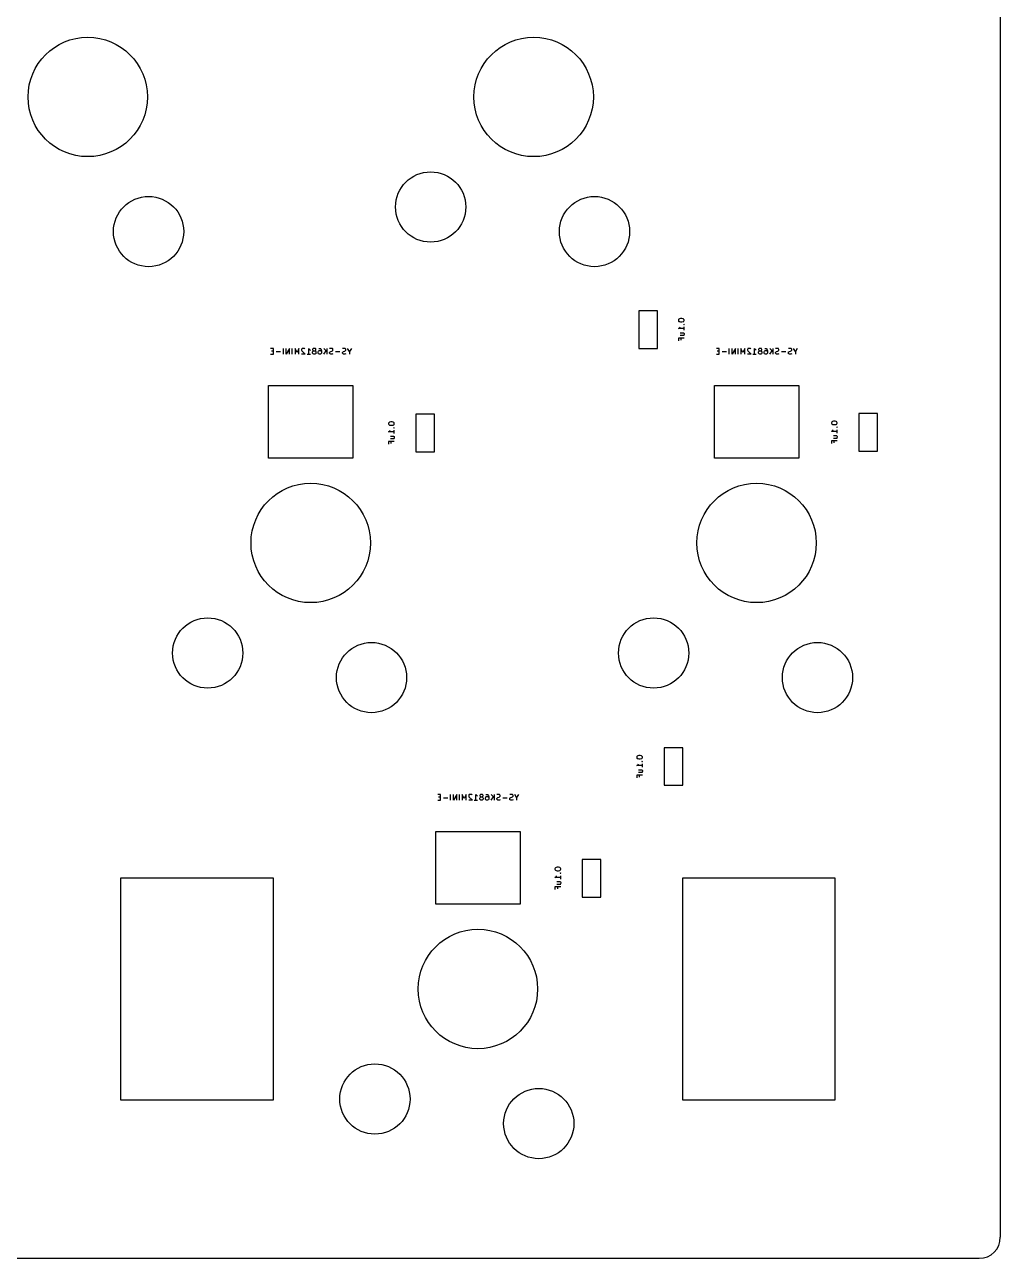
# Model space of a CAD drawing. Header units: millimetres. Extents: x -19 to 311, y -2 to 103.
# Drawn here: x 85.6 to 127.3, y -2 to 50.7 of the extents above; entities that cross this region are included whole.
import ezdxf

# ---------------------------------------------------------------- set-up
doc = ezdxf.new("R2010")
doc.units = ezdxf.units.MM
doc.layers.add('B.Fab', color=155, linetype='CONTINUOUS', true_color=0x585d84)
doc.layers.add('Edge.Cuts', color=254, linetype='CONTINUOUS', true_color=0xd0d2cd)

msp = doc.modelspace()

# ---------------------------------------------------------------- linework, layer by layer
at = {"layer": 'B.Fab', "linetype": 'CONTINUOUS'}
for p, q in [((111.832045, 38.495), (111.832045, 36.895)), ((112.632045, 38.495), (111.832045, 38.495)), ((112.632045, 36.895), (112.632045, 38.495)), ((113.537524, 38.129524), (113.525619, 38.105715)), ((113.525619, 38.105715), (113.525619, 38.081905)), ((113.525619, 38.081905), (113.537524, 38.058096)), ((113.549429, 38.141429), (113.537524, 38.129524)), ((113.537524, 38.058096), (113.549429, 38.046191)), ((113.573238, 38.153334), (113.549429, 38.141429)), ((113.549429, 38.046191), (113.573238, 38.034286)), ((113.620857, 38.165238), (113.573238, 38.153334)), ((113.573238, 38.034286), (113.620857, 38.022381)), ((113.680381, 38.165238), (113.620857, 38.165238)), ((113.620857, 38.022381), (113.680381, 38.022381)), ((113.728, 38.153334), (113.680381, 38.165238)), ((113.680381, 38.022381), (113.728, 38.034286)), ((113.75181, 38.141429), (113.728, 38.153334)), ((113.728, 38.034286), (113.75181, 38.046191)), ((113.763715, 38.129524), (113.75181, 38.141429)), ((113.75181, 38.046191), (113.763715, 38.058096)), ((113.775619, 38.105715), (113.763715, 38.129524)), ((113.763715, 38.058096), (113.775619, 38.081905)), ((113.775619, 38.081905), (113.775619, 38.105715)), ((113.525619, 37.736667), (113.561334, 37.760476)), ((113.775619, 37.736667), (113.525619, 37.736667)), ((113.561334, 37.760476), (113.585143, 37.784286)), ((113.585143, 37.784286), (113.597048, 37.808095)), ((113.608953, 37.558096), (113.739905, 37.558096)), ((113.608953, 37.450953), (113.775619, 37.450953)), ((113.739905, 37.558096), (113.763715, 37.546191)), ((113.763715, 37.927143), (113.75181, 37.915239)), ((113.75181, 37.915239), (113.763715, 37.903334)), ((113.75181, 37.915239), (113.775619, 37.915239)), ((113.763715, 37.462858), (113.75181, 37.450953)), ((113.775619, 37.915239), (113.763715, 37.927143)), ((113.763715, 37.903334), (113.775619, 37.915239)), ((113.763715, 37.546191), (113.775619, 37.522381)), ((113.775619, 37.486667), (113.763715, 37.462858)), ((113.775619, 37.665238), (113.775619, 37.808095)), ((113.775619, 37.522381), (113.775619, 37.486667)), ((96.222261, 36.893426), (96.103213, 36.893426)), ((96.222261, 36.643426), (96.222261, 36.893426)), ((96.650833, 36.643426), (96.650833, 36.893426)), ((96.912738, 36.893426), (96.769881, 36.643426)), ((96.769881, 36.643426), (96.769881, 36.893426)), ((96.912738, 36.643426), (96.912738, 36.893426)), ((97.031786, 36.643426), (97.031786, 36.893426)), ((97.234166, 36.714854), (97.150833, 36.893426)), ((97.150833, 36.893426), (97.150833, 36.643426)), ((97.3175, 36.893426), (97.234166, 36.714854)), ((97.3175, 36.643426), (97.3175, 36.893426)), ((97.472261, 36.893426), (97.448452, 36.881521)), ((97.531785, 36.893426), (97.472261, 36.893426)), ((97.555595, 36.881521), (97.531785, 36.893426)), ((97.734166, 36.643426), (97.734166, 36.893426)), ((97.734166, 36.893426), (97.757975, 36.857711)), ((97.948451, 36.893426), (97.924642, 36.881521)), ((97.99607, 36.893426), (97.948451, 36.893426)), ((98.01988, 36.881521), (97.99607, 36.893426)), ((98.162737, 36.893426), (98.210356, 36.893426)), ((98.210356, 36.893426), (98.234165, 36.881521)), ((98.377023, 36.893426), (98.51988, 36.750569)), ((98.51988, 36.643426), (98.51988, 36.893426)), ((98.662737, 36.893426), (98.627022, 36.881521)), ((98.72226, 36.893426), (98.662737, 36.893426)), ((98.74607, 36.881521), (98.72226, 36.893426)), ((99.210356, 36.893426), (99.174641, 36.881521)), ((99.269879, 36.893426), (99.210356, 36.893426)), ((99.293689, 36.881521), (99.269879, 36.893426)), ((99.472261, 36.762473), (99.388927, 36.893426)), ((99.555594, 36.893426), (99.472261, 36.762473)), ((111.832045, 36.895), (112.632045, 36.895)), ((113.775619, 37.331906), (113.525619, 37.331906)), ((113.525619, 37.331906), (113.525619, 37.212858)), ((113.644667, 37.248572), (113.644667, 37.331906)), ((115.272261, 36.893426), (115.153213, 36.893426)), ((115.272261, 36.643426), (115.272261, 36.893426)), ((115.700833, 36.643426), (115.700833, 36.893426)), ((115.962738, 36.893426), (115.819881, 36.643426)), ((115.819881, 36.643426), (115.819881, 36.893426)), ((115.962738, 36.643426), (115.962738, 36.893426)), ((116.081786, 36.643426), (116.081786, 36.893426)), ((116.284166, 36.714854), (116.200833, 36.893426)), ((116.200833, 36.893426), (116.200833, 36.643426)), ((116.3675, 36.893426), (116.284166, 36.714854)), ((116.3675, 36.643426), (116.3675, 36.893426)), ((116.522261, 36.893426), (116.498452, 36.881521)), ((116.581785, 36.893426), (116.522261, 36.893426)), ((116.605595, 36.881521), (116.581785, 36.893426)), ((116.784166, 36.643426), (116.784166, 36.893426)), ((116.784166, 36.893426), (116.807975, 36.857711)), ((116.998451, 36.893426), (116.974642, 36.881521)), ((117.04607, 36.893426), (116.998451, 36.893426)), ((117.06988, 36.881521), (117.04607, 36.893426)), ((117.212737, 36.893426), (117.260356, 36.893426)), ((117.260356, 36.893426), (117.284165, 36.881521)), ((117.427023, 36.893426), (117.56988, 36.750569)), ((117.56988, 36.643426), (117.56988, 36.893426)), ((117.712737, 36.893426), (117.677022, 36.881521)), ((117.77226, 36.893426), (117.712737, 36.893426)), ((117.79607, 36.881521), (117.77226, 36.893426)), ((118.260356, 36.893426), (118.224641, 36.881521)), ((118.319879, 36.893426), (118.260356, 36.893426)), ((118.343689, 36.881521), (118.319879, 36.893426)), ((118.522261, 36.762473), (118.438927, 36.893426)), ((118.605594, 36.893426), (118.522261, 36.762473)), ((96.103213, 36.643426), (96.222261, 36.643426)), ((96.222261, 36.774378), (96.138927, 36.774378)), ((96.531785, 36.738664), (96.341309, 36.738664)), ((97.436547, 36.869616), (97.424642, 36.845807)), ((97.424642, 36.845807), (97.424642, 36.821997)), ((97.424642, 36.821997), (97.436547, 36.786283)), ((97.579404, 36.643426), (97.424642, 36.643426)), ((97.448452, 36.881521), (97.436547, 36.869616)), ((97.436547, 36.786283), (97.579404, 36.643426)), ((97.567499, 36.869616), (97.555595, 36.881521)), ((97.662737, 36.643426), (97.805594, 36.643426)), ((97.757975, 36.857711), (97.781785, 36.833902)), ((97.781785, 36.833902), (97.805594, 36.821997)), ((97.912737, 36.869616), (97.900832, 36.845807)), ((97.900832, 36.845807), (97.900832, 36.833902)), ((97.900832, 36.833902), (97.912737, 36.810092)), ((97.900832, 36.738664), (97.912737, 36.762473)), ((97.900832, 36.691045), (97.900832, 36.738664)), ((97.912737, 36.667235), (97.900832, 36.691045)), ((97.924642, 36.881521), (97.912737, 36.869616)), ((97.912737, 36.810092), (97.924642, 36.798188)), ((97.912737, 36.762473), (97.924642, 36.774378)), ((97.924642, 36.65533), (97.912737, 36.667235)), ((97.924642, 36.798188), (97.948451, 36.786283)), ((97.924642, 36.774378), (97.948451, 36.786283)), ((97.948451, 36.643426), (97.924642, 36.65533)), ((97.948451, 36.786283), (97.99607, 36.786283)), ((97.99607, 36.643426), (97.948451, 36.643426)), ((97.99607, 36.786283), (98.01988, 36.798188)), ((97.99607, 36.786283), (98.01988, 36.774378)), ((98.01988, 36.65533), (97.99607, 36.643426)), ((98.031785, 36.869616), (98.01988, 36.881521)), ((98.01988, 36.798188), (98.031785, 36.810092)), ((98.01988, 36.774378), (98.031785, 36.762473)), ((98.031785, 36.667235), (98.01988, 36.65533)), ((98.043689, 36.845807), (98.031785, 36.869616)), ((98.031785, 36.810092), (98.043689, 36.833902)), ((98.031785, 36.762473), (98.043689, 36.738664)), ((98.043689, 36.691045), (98.031785, 36.667235)), ((98.043689, 36.833902), (98.043689, 36.845807)), ((98.043689, 36.738664), (98.043689, 36.691045)), ((98.138927, 36.750569), (98.150832, 36.774378)), ((98.138927, 36.691045), (98.138927, 36.750569)), ((98.150832, 36.667235), (98.138927, 36.691045)), ((98.150832, 36.774378), (98.162737, 36.786283)), ((98.162737, 36.65533), (98.150832, 36.667235)), ((98.162737, 36.786283), (98.186546, 36.798188)), ((98.186546, 36.643426), (98.162737, 36.65533)), ((98.186546, 36.798188), (98.234165, 36.798188)), ((98.234165, 36.643426), (98.186546, 36.643426)), ((98.234165, 36.881521), (98.24607, 36.869616)), ((98.234165, 36.798188), (98.257975, 36.786283)), ((98.257975, 36.65533), (98.234165, 36.643426)), ((98.24607, 36.869616), (98.26988, 36.833902)), ((98.257975, 36.786283), (98.26988, 36.774378)), ((98.26988, 36.667235), (98.257975, 36.65533)), ((98.26988, 36.833902), (98.281784, 36.786283)), ((98.26988, 36.774378), (98.281784, 36.750569)), ((98.281784, 36.691045), (98.26988, 36.667235)), ((98.281784, 36.786283), (98.281784, 36.691045)), ((98.377023, 36.643426), (98.484165, 36.786283)), ((98.627022, 36.714854), (98.638927, 36.738664)), ((98.627022, 36.691045), (98.627022, 36.714854)), ((98.638927, 36.667235), (98.627022, 36.691045)), ((98.638927, 36.738664), (98.650832, 36.750569)), ((98.650832, 36.65533), (98.638927, 36.667235)), ((98.650832, 36.750569), (98.674641, 36.762473)), ((98.674641, 36.643426), (98.650832, 36.65533)), ((98.674641, 36.762473), (98.72226, 36.774378)), ((98.734165, 36.643426), (98.674641, 36.643426)), ((98.72226, 36.774378), (98.74607, 36.786283)), ((98.769879, 36.65533), (98.734165, 36.643426)), ((98.757975, 36.869616), (98.74607, 36.881521)), ((98.74607, 36.786283), (98.757975, 36.798188)), ((98.769879, 36.845807), (98.757975, 36.869616)), ((98.757975, 36.798188), (98.769879, 36.821997)), ((98.769879, 36.821997), (98.769879, 36.845807)), ((99.067499, 36.738664), (98.877023, 36.738664)), ((99.174641, 36.714854), (99.186546, 36.738664)), ((99.174641, 36.691045), (99.174641, 36.714854)), ((99.186546, 36.667235), (99.174641, 36.691045)), ((99.186546, 36.738664), (99.198451, 36.750569)), ((99.198451, 36.65533), (99.186546, 36.667235)), ((99.198451, 36.750569), (99.22226, 36.762473)), ((99.22226, 36.643426), (99.198451, 36.65533)), ((99.22226, 36.762473), (99.269879, 36.774378)), ((99.281784, 36.643426), (99.22226, 36.643426)), ((99.269879, 36.774378), (99.293689, 36.786283)), ((99.317498, 36.65533), (99.281784, 36.643426)), ((99.305594, 36.869616), (99.293689, 36.881521)), ((99.293689, 36.786283), (99.305594, 36.798188)), ((99.317498, 36.845807), (99.305594, 36.869616)), ((99.305594, 36.798188), (99.317498, 36.821997)), ((99.317498, 36.821997), (99.317498, 36.845807)), ((99.472261, 36.762473), (99.472261, 36.643426)), ((115.153213, 36.643426), (115.272261, 36.643426)), ((115.272261, 36.774378), (115.188927, 36.774378)), ((115.581785, 36.738664), (115.391309, 36.738664)), ((116.486547, 36.869616), (116.474642, 36.845807)), ((116.474642, 36.845807), (116.474642, 36.821997)), ((116.474642, 36.821997), (116.486547, 36.786283)), ((116.629404, 36.643426), (116.474642, 36.643426)), ((116.498452, 36.881521), (116.486547, 36.869616)), ((116.486547, 36.786283), (116.629404, 36.643426)), ((116.617499, 36.869616), (116.605595, 36.881521)), ((116.712737, 36.643426), (116.855594, 36.643426)), ((116.807975, 36.857711), (116.831785, 36.833902)), ((116.831785, 36.833902), (116.855594, 36.821997)), ((116.962737, 36.869616), (116.950832, 36.845807)), ((116.950832, 36.845807), (116.950832, 36.833902)), ((116.950832, 36.833902), (116.962737, 36.810092)), ((116.950832, 36.738664), (116.962737, 36.762473)), ((116.950832, 36.691045), (116.950832, 36.738664)), ((116.962737, 36.667235), (116.950832, 36.691045)), ((116.974642, 36.881521), (116.962737, 36.869616)), ((116.962737, 36.810092), (116.974642, 36.798188)), ((116.962737, 36.762473), (116.974642, 36.774378)), ((116.974642, 36.65533), (116.962737, 36.667235)), ((116.974642, 36.798188), (116.998451, 36.786283)), ((116.974642, 36.774378), (116.998451, 36.786283)), ((116.998451, 36.643426), (116.974642, 36.65533)), ((116.998451, 36.786283), (117.04607, 36.786283)), ((117.04607, 36.643426), (116.998451, 36.643426)), ((117.04607, 36.786283), (117.06988, 36.798188)), ((117.04607, 36.786283), (117.06988, 36.774378)), ((117.06988, 36.65533), (117.04607, 36.643426)), ((117.081785, 36.869616), (117.06988, 36.881521)), ((117.06988, 36.798188), (117.081785, 36.810092)), ((117.06988, 36.774378), (117.081785, 36.762473)), ((117.081785, 36.667235), (117.06988, 36.65533)), ((117.093689, 36.845807), (117.081785, 36.869616)), ((117.081785, 36.810092), (117.093689, 36.833902)), ((117.081785, 36.762473), (117.093689, 36.738664)), ((117.093689, 36.691045), (117.081785, 36.667235)), ((117.093689, 36.833902), (117.093689, 36.845807)), ((117.093689, 36.738664), (117.093689, 36.691045)), ((117.188927, 36.750569), (117.200832, 36.774378)), ((117.188927, 36.691045), (117.188927, 36.750569)), ((117.200832, 36.667235), (117.188927, 36.691045)), ((117.200832, 36.774378), (117.212737, 36.786283)), ((117.212737, 36.65533), (117.200832, 36.667235)), ((117.212737, 36.786283), (117.236546, 36.798188)), ((117.236546, 36.643426), (117.212737, 36.65533)), ((117.236546, 36.798188), (117.284165, 36.798188)), ((117.284165, 36.643426), (117.236546, 36.643426)), ((117.284165, 36.881521), (117.29607, 36.869616)), ((117.284165, 36.798188), (117.307975, 36.786283)), ((117.307975, 36.65533), (117.284165, 36.643426)), ((117.29607, 36.869616), (117.31988, 36.833902)), ((117.307975, 36.786283), (117.31988, 36.774378)), ((117.31988, 36.667235), (117.307975, 36.65533)), ((117.31988, 36.833902), (117.331784, 36.786283)), ((117.31988, 36.774378), (117.331784, 36.750569)), ((117.331784, 36.691045), (117.31988, 36.667235)), ((117.331784, 36.786283), (117.331784, 36.691045)), ((117.427023, 36.643426), (117.534165, 36.786283)), ((117.677022, 36.714854), (117.688927, 36.738664)), ((117.677022, 36.691045), (117.677022, 36.714854)), ((117.688927, 36.667235), (117.677022, 36.691045)), ((117.688927, 36.738664), (117.700832, 36.750569)), ((117.700832, 36.65533), (117.688927, 36.667235)), ((117.700832, 36.750569), (117.724641, 36.762473)), ((117.724641, 36.643426), (117.700832, 36.65533)), ((117.724641, 36.762473), (117.77226, 36.774378)), ((117.784165, 36.643426), (117.724641, 36.643426)), ((117.77226, 36.774378), (117.79607, 36.786283)), ((117.819879, 36.65533), (117.784165, 36.643426)), ((117.807975, 36.869616), (117.79607, 36.881521)), ((117.79607, 36.786283), (117.807975, 36.798188)), ((117.819879, 36.845807), (117.807975, 36.869616)), ((117.807975, 36.798188), (117.819879, 36.821997)), ((117.819879, 36.821997), (117.819879, 36.845807)), ((118.117499, 36.738664), (117.927023, 36.738664)), ((118.224641, 36.714854), (118.236546, 36.738664)), ((118.224641, 36.691045), (118.224641, 36.714854)), ((118.236546, 36.667235), (118.224641, 36.691045)), ((118.236546, 36.738664), (118.248451, 36.750569)), ((118.248451, 36.65533), (118.236546, 36.667235)), ((118.248451, 36.750569), (118.27226, 36.762473)), ((118.27226, 36.643426), (118.248451, 36.65533)), ((118.27226, 36.762473), (118.319879, 36.774378)), ((118.331784, 36.643426), (118.27226, 36.643426)), ((118.319879, 36.774378), (118.343689, 36.786283)), ((118.367498, 36.65533), (118.331784, 36.643426)), ((118.355594, 36.869616), (118.343689, 36.881521)), ((118.343689, 36.786283), (118.355594, 36.798188)), ((118.367498, 36.845807), (118.355594, 36.869616)), ((118.355594, 36.798188), (118.367498, 36.821997)), ((118.367498, 36.821997), (118.367498, 36.845807)), ((118.522261, 36.762473), (118.522261, 36.643426)), ((101.164429, 33.727429), (101.152524, 33.715524)), ((101.188238, 33.739334), (101.164429, 33.727429)), ((101.235857, 33.751238), (101.188238, 33.739334)), ((101.295381, 33.751238), (101.235857, 33.751238)), ((101.343, 33.739334), (101.295381, 33.751238)), ((101.36681, 33.727429), (101.343, 33.739334)), ((101.378715, 33.715524), (101.36681, 33.727429)), ((102.307045, 34.081), (102.307045, 32.481)), ((103.107045, 34.081), (102.307045, 34.081)), ((103.107045, 32.481), (103.107045, 34.081)), ((120.075524, 33.742024), (120.063619, 33.718215)), ((120.087429, 33.753929), (120.075524, 33.742024)), ((120.111238, 33.765834), (120.087429, 33.753929)), ((120.158857, 33.777738), (120.111238, 33.765834)), ((120.218381, 33.777738), (120.158857, 33.777738)), ((120.266, 33.765834), (120.218381, 33.777738)), ((120.28981, 33.753929), (120.266, 33.765834)), ((120.301715, 33.742024), (120.28981, 33.753929)), ((120.313619, 33.718215), (120.301715, 33.742024)), ((121.230045, 34.1075), (121.230045, 32.5075)), ((122.030045, 34.1075), (121.230045, 34.1075)), ((122.030045, 32.5075), (122.030045, 34.1075)), ((101.152524, 33.715524), (101.140619, 33.691715)), ((101.140619, 33.691715), (101.140619, 33.667905)), ((101.140619, 33.667905), (101.152524, 33.644096)), ((101.140619, 33.322667), (101.176334, 33.346476)), ((101.390619, 33.322667), (101.140619, 33.322667)), ((101.152524, 33.644096), (101.164429, 33.632191)), ((101.164429, 33.632191), (101.188238, 33.620286)), ((101.176334, 33.346476), (101.200143, 33.370286)), ((101.188238, 33.620286), (101.235857, 33.608381)), ((101.200143, 33.370286), (101.212048, 33.394095)), ((101.235857, 33.608381), (101.295381, 33.608381)), ((101.295381, 33.608381), (101.343, 33.620286)), ((101.343, 33.620286), (101.36681, 33.632191)), ((101.36681, 33.632191), (101.378715, 33.644096)), ((101.378715, 33.513143), (101.36681, 33.501239)), ((101.36681, 33.501239), (101.378715, 33.489334)), ((101.36681, 33.501239), (101.390619, 33.501239)), ((101.390619, 33.691715), (101.378715, 33.715524)), ((101.378715, 33.644096), (101.390619, 33.667905)), ((101.390619, 33.501239), (101.378715, 33.513143)), ((101.378715, 33.489334), (101.390619, 33.501239)), ((101.390619, 33.667905), (101.390619, 33.691715)), ((101.390619, 33.251238), (101.390619, 33.394095)), ((120.063619, 33.718215), (120.063619, 33.694405)), ((120.063619, 33.694405), (120.075524, 33.670596)), ((120.063619, 33.349167), (120.099334, 33.372976)), ((120.313619, 33.349167), (120.063619, 33.349167)), ((120.075524, 33.670596), (120.087429, 33.658691)), ((120.087429, 33.658691), (120.111238, 33.646786)), ((120.099334, 33.372976), (120.123143, 33.396786)), ((120.111238, 33.646786), (120.158857, 33.634881)), ((120.123143, 33.396786), (120.135048, 33.420595)), ((120.158857, 33.634881), (120.218381, 33.634881)), ((120.218381, 33.634881), (120.266, 33.646786)), ((120.266, 33.646786), (120.28981, 33.658691)), ((120.28981, 33.658691), (120.301715, 33.670596)), ((120.301715, 33.539643), (120.28981, 33.527739)), ((120.28981, 33.527739), (120.301715, 33.515834)), ((120.28981, 33.527739), (120.313619, 33.527739)), ((120.301715, 33.670596), (120.313619, 33.694405)), ((120.313619, 33.527739), (120.301715, 33.539643)), ((120.301715, 33.515834), (120.313619, 33.527739)), ((120.313619, 33.694405), (120.313619, 33.718215)), ((120.313619, 33.277738), (120.313619, 33.420595)), ((101.390619, 32.917906), (101.140619, 32.917906)), ((101.140619, 32.917906), (101.140619, 32.798858)), ((101.223953, 33.144096), (101.354905, 33.144096)), ((101.223953, 33.036953), (101.390619, 33.036953)), ((101.259667, 32.834572), (101.259667, 32.917906)), ((101.354905, 33.144096), (101.378715, 33.132191)), ((101.378715, 33.048858), (101.36681, 33.036953)), ((101.378715, 33.132191), (101.390619, 33.108381)), ((101.390619, 33.072667), (101.378715, 33.048858)), ((101.390619, 33.108381), (101.390619, 33.072667)), ((120.313619, 32.944406), (120.063619, 32.944406)), ((120.063619, 32.944406), (120.063619, 32.825358)), ((120.146953, 33.170596), (120.277905, 33.170596)), ((120.146953, 33.063453), (120.313619, 33.063453)), ((120.182667, 32.861072), (120.182667, 32.944406)), ((120.277905, 33.170596), (120.301715, 33.158691)), ((120.301715, 33.075358), (120.28981, 33.063453)), ((120.301715, 33.158691), (120.313619, 33.134881)), ((120.313619, 33.099167), (120.301715, 33.075358)), ((120.313619, 33.134881), (120.313619, 33.099167)), ((102.307045, 32.481), (103.107045, 32.481)), ((121.230045, 32.5075), (122.030045, 32.5075)), ((111.840357, 19.500738), (111.792738, 19.488834)), ((111.899881, 19.500738), (111.840357, 19.500738)), ((111.9475, 19.488834), (111.899881, 19.500738)), ((112.911545, 19.8305), (112.911545, 18.2305)), ((113.711545, 19.8305), (112.911545, 19.8305)), ((113.711545, 18.2305), (113.711545, 19.8305)), ((111.757024, 19.465024), (111.745119, 19.441215)), ((111.745119, 19.441215), (111.745119, 19.417405)), ((111.745119, 19.417405), (111.757024, 19.393596)), ((111.745119, 19.072167), (111.780834, 19.095976)), ((111.995119, 19.072167), (111.745119, 19.072167)), ((111.768929, 19.476929), (111.757024, 19.465024)), ((111.757024, 19.393596), (111.768929, 19.381691)), ((111.792738, 19.488834), (111.768929, 19.476929)), ((111.768929, 19.381691), (111.792738, 19.369786)), ((111.780834, 19.095976), (111.804643, 19.119786)), ((111.792738, 19.369786), (111.840357, 19.357881)), ((111.804643, 19.119786), (111.816548, 19.143595)), ((111.840357, 19.357881), (111.899881, 19.357881)), ((111.899881, 19.357881), (111.9475, 19.369786)), ((111.97131, 19.476929), (111.9475, 19.488834)), ((111.9475, 19.369786), (111.97131, 19.381691)), ((111.983215, 19.465024), (111.97131, 19.476929)), ((111.97131, 19.381691), (111.983215, 19.393596)), ((111.983215, 19.262643), (111.97131, 19.250739)), ((111.97131, 19.250739), (111.983215, 19.238834)), ((111.97131, 19.250739), (111.995119, 19.250739)), ((111.995119, 19.441215), (111.983215, 19.465024)), ((111.983215, 19.393596), (111.995119, 19.417405)), ((111.995119, 19.250739), (111.983215, 19.262643)), ((111.983215, 19.238834), (111.995119, 19.250739)), ((111.995119, 19.417405), (111.995119, 19.441215)), ((111.995119, 19.000738), (111.995119, 19.143595)), ((111.995119, 18.667406), (111.745119, 18.667406)), ((111.745119, 18.667406), (111.745119, 18.548358)), ((111.828453, 18.893596), (111.959405, 18.893596)), ((111.828453, 18.786453), (111.995119, 18.786453)), ((111.864167, 18.584072), (111.864167, 18.667406)), ((111.959405, 18.893596), (111.983215, 18.881691)), ((111.983215, 18.798358), (111.97131, 18.786453)), ((111.983215, 18.881691), (111.995119, 18.857881)), ((111.995119, 18.822167), (111.983215, 18.798358)), ((111.995119, 18.857881), (111.995119, 18.822167)), ((112.911545, 18.2305), (113.711545, 18.2305)), ((103.366061, 17.843426), (103.247013, 17.843426)), ((103.247013, 17.593426), (103.366061, 17.593426)), ((103.366061, 17.724378), (103.282727, 17.724378)), ((103.366061, 17.593426), (103.366061, 17.843426)), ((103.675585, 17.688664), (103.485109, 17.688664)), ((103.794633, 17.593426), (103.794633, 17.843426)), ((104.056538, 17.843426), (103.913681, 17.593426)), ((103.913681, 17.593426), (103.913681, 17.843426)), ((104.056538, 17.593426), (104.056538, 17.843426)), ((104.175586, 17.593426), (104.175586, 17.843426)), ((104.377966, 17.664854), (104.294633, 17.843426)), ((104.294633, 17.843426), (104.294633, 17.593426)), ((104.4613, 17.843426), (104.377966, 17.664854)), ((104.4613, 17.593426), (104.4613, 17.843426)), ((104.580347, 17.819616), (104.568442, 17.795807)), ((104.568442, 17.795807), (104.568442, 17.771997)), ((104.568442, 17.771997), (104.580347, 17.736283)), ((104.723204, 17.593426), (104.568442, 17.593426)), ((104.592252, 17.831521), (104.580347, 17.819616)), ((104.580347, 17.736283), (104.723204, 17.593426)), ((104.616061, 17.843426), (104.592252, 17.831521)), ((104.675585, 17.843426), (104.616061, 17.843426)), ((104.699395, 17.831521), (104.675585, 17.843426)), ((104.711299, 17.819616), (104.699395, 17.831521)), ((104.806537, 17.593426), (104.949394, 17.593426)), ((104.877966, 17.593426), (104.877966, 17.843426)), ((104.877966, 17.843426), (104.901775, 17.807711)), ((104.901775, 17.807711), (104.925585, 17.783902)), ((104.925585, 17.783902), (104.949394, 17.771997)), ((105.056537, 17.819616), (105.044632, 17.795807)), ((105.044632, 17.795807), (105.044632, 17.783902)), ((105.044632, 17.783902), (105.056537, 17.760092)), ((105.044632, 17.688664), (105.056537, 17.712473)), ((105.044632, 17.641045), (105.044632, 17.688664)), ((105.056537, 17.617235), (105.044632, 17.641045)), ((105.068442, 17.831521), (105.056537, 17.819616)), ((105.056537, 17.760092), (105.068442, 17.748188)), ((105.056537, 17.712473), (105.068442, 17.724378)), ((105.068442, 17.60533), (105.056537, 17.617235)), ((105.092251, 17.843426), (105.068442, 17.831521)), ((105.068442, 17.748188), (105.092251, 17.736283)), ((105.068442, 17.724378), (105.092251, 17.736283)), ((105.092251, 17.593426), (105.068442, 17.60533)), ((105.13987, 17.843426), (105.092251, 17.843426)), ((105.092251, 17.736283), (105.13987, 17.736283)), ((105.13987, 17.593426), (105.092251, 17.593426)), ((105.16368, 17.831521), (105.13987, 17.843426)), ((105.13987, 17.736283), (105.16368, 17.748188)), ((105.13987, 17.736283), (105.16368, 17.724378)), ((105.16368, 17.60533), (105.13987, 17.593426)), ((105.175585, 17.819616), (105.16368, 17.831521)), ((105.16368, 17.748188), (105.175585, 17.760092)), ((105.16368, 17.724378), (105.175585, 17.712473)), ((105.175585, 17.617235), (105.16368, 17.60533)), ((105.187489, 17.795807), (105.175585, 17.819616)), ((105.175585, 17.760092), (105.187489, 17.783902)), ((105.175585, 17.712473), (105.187489, 17.688664)), ((105.187489, 17.641045), (105.175585, 17.617235)), ((105.187489, 17.783902), (105.187489, 17.795807)), ((105.187489, 17.688664), (105.187489, 17.641045)), ((105.282727, 17.700569), (105.294632, 17.724378)), ((105.282727, 17.641045), (105.282727, 17.700569)), ((105.294632, 17.617235), (105.282727, 17.641045)), ((105.294632, 17.724378), (105.306537, 17.736283)), ((105.306537, 17.60533), (105.294632, 17.617235)), ((105.306537, 17.843426), (105.354156, 17.843426)), ((105.306537, 17.736283), (105.330346, 17.748188)), ((105.330346, 17.593426), (105.306537, 17.60533)), ((105.330346, 17.748188), (105.377965, 17.748188)), ((105.377965, 17.593426), (105.330346, 17.593426)), ((105.354156, 17.843426), (105.377965, 17.831521)), ((105.377965, 17.831521), (105.38987, 17.819616)), ((105.377965, 17.748188), (105.401775, 17.736283)), ((105.401775, 17.60533), (105.377965, 17.593426)), ((105.38987, 17.819616), (105.41368, 17.783902)), ((105.401775, 17.736283), (105.41368, 17.724378)), ((105.41368, 17.617235), (105.401775, 17.60533)), ((105.41368, 17.783902), (105.425584, 17.736283)), ((105.41368, 17.724378), (105.425584, 17.700569)), ((105.425584, 17.641045), (105.41368, 17.617235)), ((105.425584, 17.736283), (105.425584, 17.641045)), ((105.520823, 17.843426), (105.66368, 17.700569)), ((105.520823, 17.593426), (105.627965, 17.736283)), ((105.66368, 17.593426), (105.66368, 17.843426)), ((105.806537, 17.843426), (105.770822, 17.831521)), ((105.770822, 17.664854), (105.782727, 17.688664)), ((105.770822, 17.641045), (105.770822, 17.664854)), ((105.782727, 17.617235), (105.770822, 17.641045)), ((105.782727, 17.688664), (105.794632, 17.700569)), ((105.794632, 17.60533), (105.782727, 17.617235)), ((105.794632, 17.700569), (105.818441, 17.712473)), ((105.818441, 17.593426), (105.794632, 17.60533)), ((105.86606, 17.843426), (105.806537, 17.843426)), ((105.818441, 17.712473), (105.86606, 17.724378)), ((105.877965, 17.593426), (105.818441, 17.593426)), ((105.88987, 17.831521), (105.86606, 17.843426)), ((105.86606, 17.724378), (105.88987, 17.736283)), ((105.913679, 17.60533), (105.877965, 17.593426)), ((105.901775, 17.819616), (105.88987, 17.831521)), ((105.88987, 17.736283), (105.901775, 17.748188)), ((105.913679, 17.795807), (105.901775, 17.819616)), ((105.901775, 17.748188), (105.913679, 17.771997)), ((105.913679, 17.771997), (105.913679, 17.795807)), ((106.211299, 17.688664), (106.020823, 17.688664)), ((106.354156, 17.843426), (106.318441, 17.831521)), ((106.318441, 17.664854), (106.330346, 17.688664)), ((106.318441, 17.641045), (106.318441, 17.664854)), ((106.330346, 17.617235), (106.318441, 17.641045)), ((106.330346, 17.688664), (106.342251, 17.700569)), ((106.342251, 17.60533), (106.330346, 17.617235)), ((106.342251, 17.700569), (106.36606, 17.712473)), ((106.36606, 17.593426), (106.342251, 17.60533)), ((106.413679, 17.843426), (106.354156, 17.843426)), ((106.36606, 17.712473), (106.413679, 17.724378)), ((106.425584, 17.593426), (106.36606, 17.593426)), ((106.437489, 17.831521), (106.413679, 17.843426)), ((106.413679, 17.724378), (106.437489, 17.736283)), ((106.461298, 17.60533), (106.425584, 17.593426)), ((106.449394, 17.819616), (106.437489, 17.831521)), ((106.437489, 17.736283), (106.449394, 17.748188)), ((106.461298, 17.795807), (106.449394, 17.819616)), ((106.449394, 17.748188), (106.461298, 17.771997)), ((106.461298, 17.771997), (106.461298, 17.795807)), ((106.616061, 17.712473), (106.532727, 17.843426)), ((106.699394, 17.843426), (106.616061, 17.712473)), ((106.616061, 17.712473), (106.616061, 17.593426)), ((109.419045, 15.0575), (109.419045, 13.4575)), ((110.219045, 15.0575), (109.419045, 15.0575)), ((110.219045, 13.4575), (110.219045, 15.0575)), ((108.264524, 14.692024), (108.252619, 14.668215)), ((108.252619, 14.668215), (108.252619, 14.644405)), ((108.252619, 14.644405), (108.264524, 14.620596)), ((108.252619, 14.299167), (108.288334, 14.322976)), ((108.502619, 14.299167), (108.252619, 14.299167)), ((108.276429, 14.703929), (108.264524, 14.692024)), ((108.264524, 14.620596), (108.276429, 14.608691)), ((108.300238, 14.715834), (108.276429, 14.703929)), ((108.276429, 14.608691), (108.300238, 14.596786)), ((108.288334, 14.322976), (108.312143, 14.346786)), ((108.347857, 14.727738), (108.300238, 14.715834)), ((108.300238, 14.596786), (108.347857, 14.584881)), ((108.312143, 14.346786), (108.324048, 14.370595)), ((108.407381, 14.727738), (108.347857, 14.727738)), ((108.347857, 14.584881), (108.407381, 14.584881)), ((108.455, 14.715834), (108.407381, 14.727738)), ((108.407381, 14.584881), (108.455, 14.596786)), ((108.47881, 14.703929), (108.455, 14.715834)), ((108.455, 14.596786), (108.47881, 14.608691)), ((108.490715, 14.692024), (108.47881, 14.703929)), ((108.47881, 14.608691), (108.490715, 14.620596)), ((108.490715, 14.489643), (108.47881, 14.477739)), ((108.47881, 14.477739), (108.490715, 14.465834)), ((108.47881, 14.477739), (108.502619, 14.477739)), ((108.502619, 14.668215), (108.490715, 14.692024)), ((108.490715, 14.620596), (108.502619, 14.644405)), ((108.502619, 14.477739), (108.490715, 14.489643)), ((108.490715, 14.465834), (108.502619, 14.477739)), ((108.502619, 14.644405), (108.502619, 14.668215)), ((108.502619, 14.227738), (108.502619, 14.370595)), ((108.502619, 13.894406), (108.252619, 13.894406)), ((108.252619, 13.894406), (108.252619, 13.775358)), ((108.335953, 14.120596), (108.466905, 14.120596)), ((108.335953, 14.013453), (108.502619, 14.013453)), ((108.371667, 13.811072), (108.371667, 13.894406)), ((108.466905, 14.120596), (108.490715, 14.108691)), ((108.490715, 14.025358), (108.47881, 14.013453)), ((108.490715, 14.108691), (108.502619, 14.084881)), ((108.502619, 14.049167), (108.490715, 14.025358)), ((108.502619, 14.084881), (108.502619, 14.049167)), ((109.419045, 13.4575), (110.219045, 13.4575))]:
    msp.add_line(p, q, dxfattribs=at)
at = {"layer": 'B.Fab'}
for centre, radius in [((88.292545, 47.632), 2.549999), ((107.342545, 47.632), 2.549999), ((102.942545, 42.932), 1.499999), ((90.892545, 41.882), 1.499999), ((109.942545, 41.882), 1.499999), ((97.817545, 28.582), 2.549999), ((116.867545, 28.582), 2.549999), ((93.417545, 23.882), 1.499999), ((112.467545, 23.882), 1.499999), ((100.417545, 22.832), 1.499999), ((119.467545, 22.832), 1.499999), ((104.961295, 9.532), 2.549999), ((100.561295, 4.832), 1.499999), ((107.561295, 3.782), 1.499999)]:
    msp.add_circle(centre, radius, dxfattribs=at)
at = {"layer": 'Edge.Cuts', "linetype": 'CONTINUOUS'}
for p, q in [((127.28, 95.545002), (127.28, -1.073002)), ((96.0175, 35.307), (99.6175, 35.307)), ((96.0175, 32.207), (96.0175, 35.307)), ((99.6175, 35.307), (99.6175, 32.207)), ((115.0675, 35.307), (118.6675, 35.307)), ((115.0675, 32.207), (115.0675, 35.307)), ((118.6675, 35.307), (118.6675, 32.207)), ((99.6175, 32.207), (96.0175, 32.207)), ((118.6675, 32.207), (115.0675, 32.207)), ((103.1613, 16.257), (106.7613, 16.257)), ((103.1613, 13.157), (103.1613, 16.257)), ((106.7613, 16.257), (106.7613, 13.157)), ((89.711295, 14.282), (96.211295, 14.282)), ((89.711295, 4.782), (89.711295, 14.282)), ((96.211295, 14.282), (96.211295, 4.782)), ((113.711295, 14.282), (120.211295, 14.282)), ((113.711295, 4.782), (113.711295, 14.282)), ((120.211295, 14.282), (120.211295, 4.782)), ((106.7613, 13.157), (103.1613, 13.157)), ((96.211295, 4.782), (89.711295, 4.782)), ((120.211295, 4.782), (113.711295, 4.782)), ((-13.490002, -1.973), (126.380002, -1.973))]:
    msp.add_line(p, q, dxfattribs=at)
at = {"layer": 'Edge.Cuts'}
for centre, radius in [((88.292545, 47.632), 2.549999), ((107.342545, 47.632), 2.549999), ((102.942545, 42.932), 1.499999), ((90.892545, 41.882), 1.499999), ((109.942545, 41.882), 1.499999), ((97.817545, 28.582), 2.549999), ((116.867545, 28.582), 2.549999), ((93.417545, 23.882), 1.499999), ((112.467545, 23.882), 1.499999), ((100.417545, 22.832), 1.499999), ((119.467545, 22.832), 1.499999), ((104.961295, 9.532), 2.549999), ((100.561295, 4.832), 1.499999), ((107.561295, 3.782), 1.499999)]:
    msp.add_circle(centre, radius, dxfattribs=at)
msp.add_arc((126.38, -1.073), 0.9, -89.9998727, -0.0001273, dxfattribs=at)

doc.saveas('drawing.dxf')
